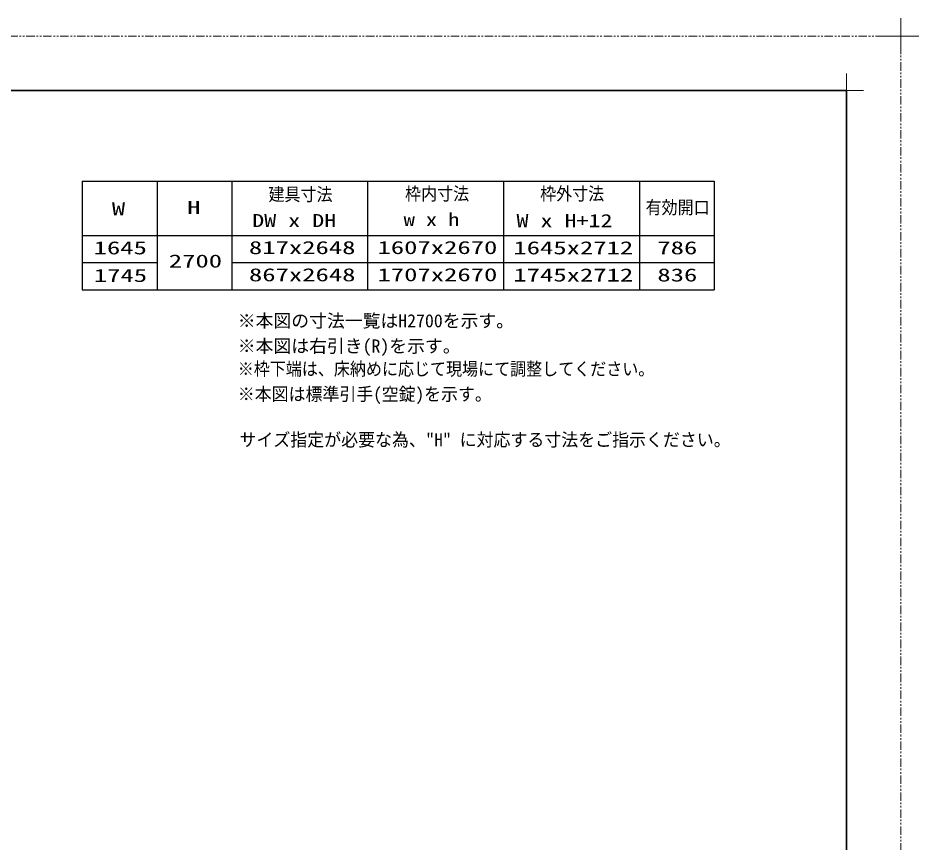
# Model space of a CAD drawing. Units: millimetres, scale not verified. Extents: x -1306 to 1306, y -607 to 607.
# Drawn here: x -263 to 400, y 0 to 607 of the extents above; entities that cross this region are included whole.
import ezdxf
from ezdxf.enums import TextEntityAlignment as Align

# ---------------------------------------------------------------- set-up
doc = ezdxf.new("R2010")
doc.units = ezdxf.units.MM
doc.header["$LTSCALE"] = 5
doc.linetypes.add('USER1', pattern=[2.5, 1.25, -0.25, 0.25, -0.25, 0.25, -0.25])
for name, color, linetype, lineweight in [('0-1_線(黄)', 2, 'Continuous', 15), ('0-3_陰線', 4, 'USER1', 9), ('0-D_線(白)', 7, 'Continuous', 30), ('1-4_DEFPOINTS', 7, 'Continuous', 5), ('1-7_図面枠', 7, 'Continuous', 35), ('1-8_一般', 7, 'Continuous', 5)]:
    doc.layers.add(name, color=color, linetype=linetype, lineweight=lineweight)
doc.styles.add('ＭＳ ゴシック', font='')
doc.styles.get('ＭＳ ゴシック').set_extended_font_data('MS Gothic')

# ---------------------------------------------------------------- blocks, each defined once
blk = doc.blocks.new('グループ-13-1')
at = {"layer": '1-8_一般'}
for p, q in [((62041.6, -14029.5), (62041.6, -13365.5)), ((61709.6, -13697.5), (62373.6, -13697.5))]:
    blk.add_line(p, q, dxfattribs=at)

msp = doc.modelspace()

# ---------------------------------------------------------------- linework, layer by layer
at = {"layer": '0-3_陰線'}
for p, q in [((387.036, 594), (-1292.964, 594)), ((387.036, -594), (387.036, 594))]:
    msp.add_line(p, q, dxfattribs=at)
at = {"layer": '0-D_線(白)'}
for p, q in [((-215.409, 487.3), (-215.409, 407.3)), ((-215.409, 487.3), (249.591, 487.3)), ((-160.409, 487.3), (-160.409, 407.3)), ((-105.409, 487.3), (-105.409, 407.3)), ((-5.409, 487.3), (-5.409, 407.3)), ((94.591, 487.3), (94.591, 407.3)), ((194.591, 487.3), (194.591, 407.3)), ((249.591, 487.3), (249.591, 407.3)), ((-215.409, 447.3), (249.591, 447.3)), ((-160.409, 447.3), (-105.409, 447.3)), ((-215.409, 427.3), (-160.409, 427.3)), ((-215.409, 407.3), (249.591, 407.3)), ((-160.409, 407.3), (-105.409, 407.3))]:
    msp.add_line(p, q, dxfattribs=at)
msp.add_lwpolyline([(-105.409, 427.3), (-5.409, 427.3), (249.591, 427.3)], dxfattribs=at)
at = {"layer": '1-4_DEFPOINTS'}
for p, q in [((347.036, 541.55), (347.036, 566.45)), ((334.586, 554), (359.486, 554))]:
    msp.add_line(p, q, dxfattribs=at)
at = {"layer": '1-7_図面枠'}
msp.add_lwpolyline([(-1252.964, -554), (347.036, -554), (347.036, 554), (-1252.964, 554)], close=True, dxfattribs=at)

# ---------------------------------------------------------------- block references
at = {"layer": '0-3_陰線', "xscale": 0.04, "yscale": 0.04}
msp.add_blockref('グループ-13-1', (-2094.629, 1141.9), dxfattribs=at)

# ---------------------------------------------------------------- texts
at = {"layer": '0-1_線(黄)', "style": 'ＭＳ ゴシック'}
for s, height, width, p in [('枠内寸法', 9.604, 0.9, (22.117, 470.302)), ('枠外寸法', 9.604, 0.9, (121.509, 470.302)), ('建具寸法', 9.604, 0.9, (-78.41, 469.819)), ('W', 9.604, 1.5, (-193.662, 459.206)), ('H', 9.604, 1.5, (-138.27, 460.187)), ('有効開口', 9.604, 0.9, (199.098, 460.187)), ('DW x DH', 9.621, 1.35, (-90.387, 450.49)), ('w x h', 9.621, 1.25, (21.101, 451.177)), ('W x H+12', 9.621, 1.35, (104.119, 450.423)), ('1645', 9.604, 1.5, (-207.066, 430.421)), ('817x2648', 9.604, 1.5, (-92.769, 430.582)), ('1607x2670', 9.604, 1.5, (1.827, 430.648)), ('1645x2712', 9.604, 1.5, (101.827, 430.436)), ('786', 9.604, 1.5, (207.777, 430.458)), ('2700', 9.604, 1.5, (-151.746, 420.708)), ('1745', 9.604, 1.5, (-206.924, 410.117)), ('867x2648', 9.604, 1.5, (-92.769, 410.582)), ('1707x2670', 9.604, 1.5, (1.827, 410.648)), ('1745x2712', 9.604, 1.5, (101.827, 410.436)), ('836', 9.604, 1.5, (207.777, 410.458)), ('※枠下端は、床納めに応じて現場にて調整してください。', 9.604, 0.9, (-100.998, 341.308)), ('※本図は標準引手(空錠)を示す。', 9.621, 0.95, (-100.998, 322.737)), ('サイズ指定が必要な為、"H" に対応する寸法をご指示ください。', 9.621, 0.95, (-99.729, 289.165))]:
    msp.add_text(s, height=height, dxfattribs=dict(at, width=width)).set_placement(p, align=Align.BOTTOM_LEFT)
for s, p in [('※本図の寸法一覧はH2700を示す。', (-100.998, 376.728)), ('※本図は右引き(R)を示す。', (-100.998, 358.157))]:
    msp.add_text(s, height=9.621, dxfattribs=at).set_placement(p, align=Align.BOTTOM_LEFT)

doc.saveas('drawing.dxf')
